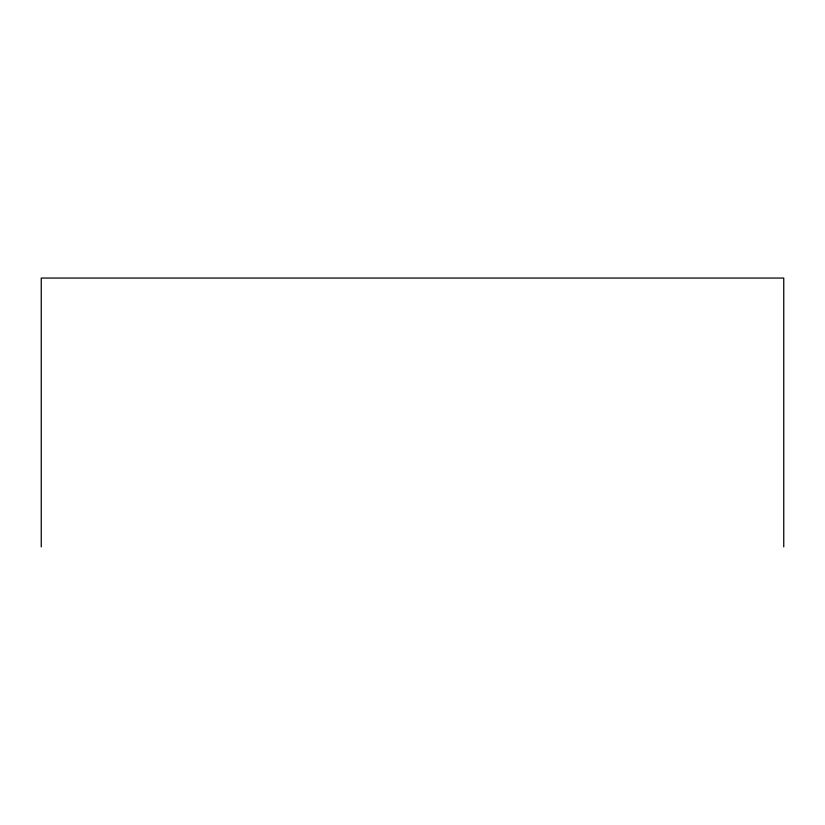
<?xml version="1.0" encoding="UTF-8"?>
<svg xmlns="http://www.w3.org/2000/svg" width="825" height="825" viewBox="0 0 825 825"><rect width="100%" height="100%" fill="white"/><g stroke="black" fill="none" stroke-linecap="round" stroke-linejoin="round"><path stroke-width="1.24" d="M783.75 546.944L783.75 278.056L41.25 278.056L41.25 546.944"/></g></svg>
